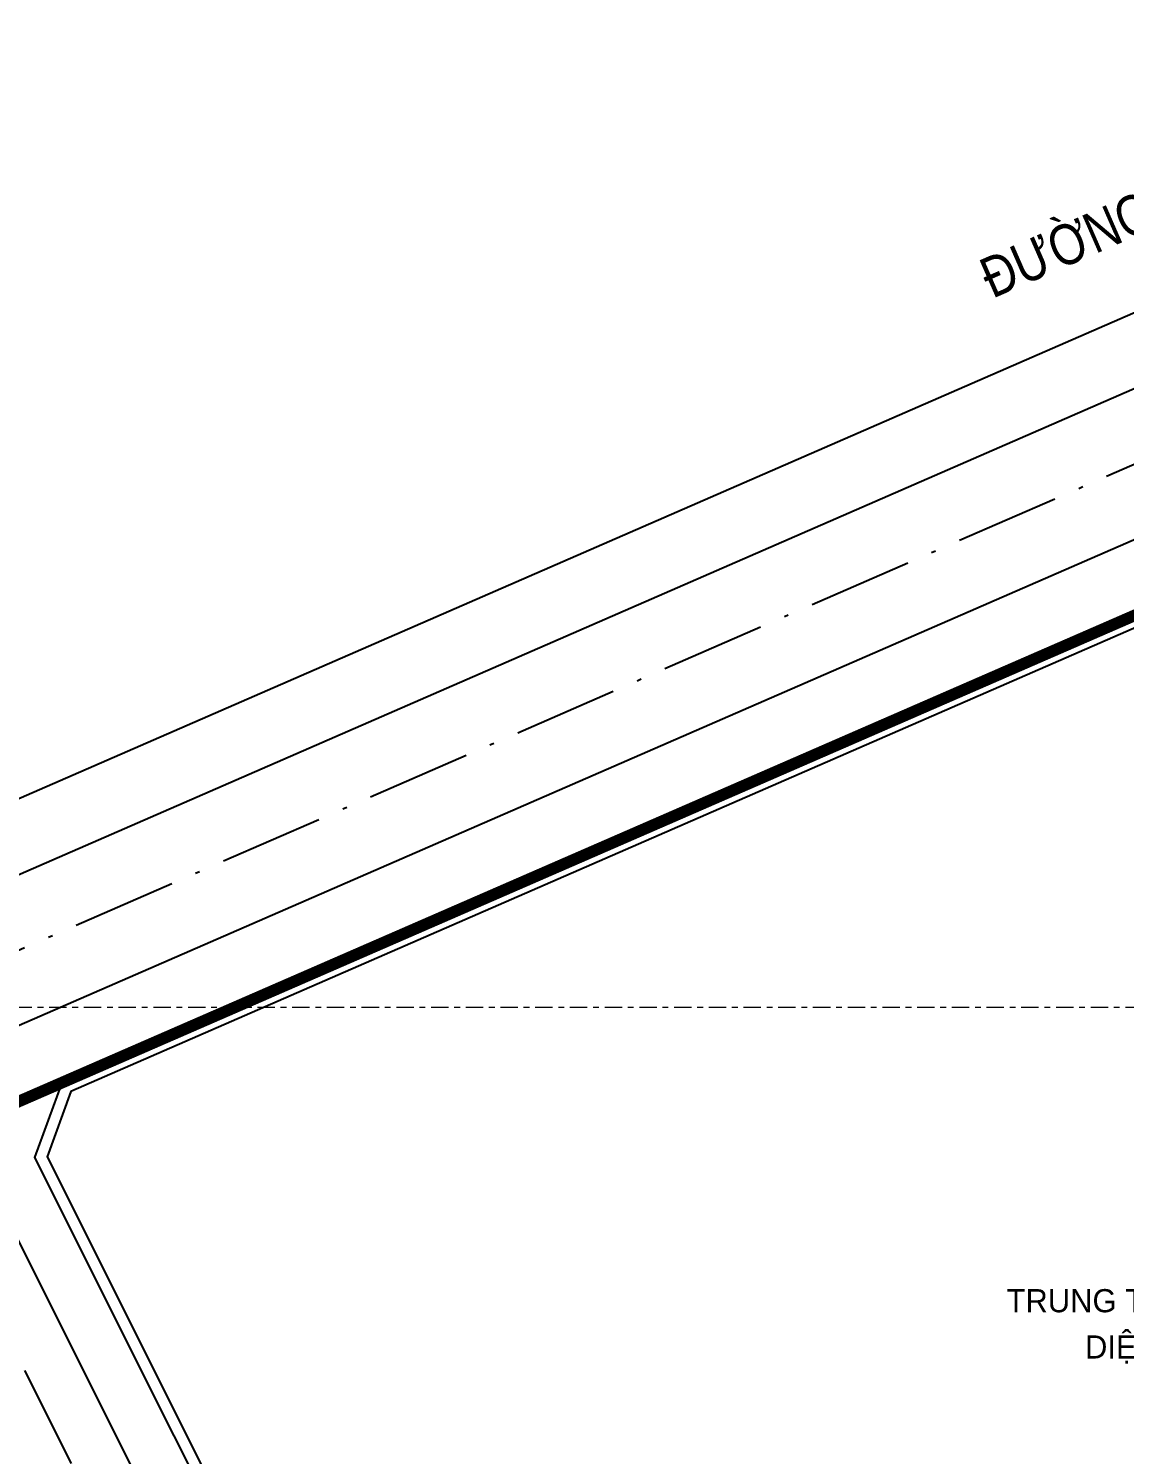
# Model space of a CAD drawing. Header units: millimetres. Extents: x 567980 to 569372, y 2065777 to 2066674.
# Drawn here: x 568836.9 to 568931.6, y 2066502.6 to 2066625.9 of the extents above; entities that cross this region are included whole.
import ezdxf
from ezdxf.enums import TextEntityAlignment as Align

# ---------------------------------------------------------------- set-up
doc = ezdxf.new("R2010")
doc.units = ezdxf.units.MM
for name, pattern in [('ACAD_ISO10W100', [18.5, 12, -3, 0.5, -3]), ('CENTER', [3, 1.5, -0.5, 0.5, -0.5]), ('HIDDEN', [0.75, 0.5, -0.25])]:
    doc.linetypes.add(name, pattern=pattern)
doc.layers.add('boDnv', color=54, linetype='Continuous', lineweight=25)
doc.layers.add('E- RANH GIOI', color=1, linetype='CENTER', lineweight=13)
for name, color, linetype in [('BoThamCo', 94, 'Continuous'), ('ghi_chu', 7, 'Continuous'), ('LogDg', 7, 'Continuous'), ('RANHGIOI', 2, 'HIDDEN'), ('TimDg', 222, 'Continuous'), ('ViaHeS', 32, 'Continuous')]:
    doc.layers.add(name, color=color, linetype=linetype)
doc.styles.add('avantH', font='', dxfattribs={"height": 10})
doc.styles.add('rms', font='romans.shx', dxfattribs={"width": 0.7, "bigfont": 'vns.shx'})
doc.styles.get('avantH').set_extended_font_data('.VnAvantH')
doc.linetypes.add('ADL', pattern='A,0.125,-0.15,["++",rms,S=0.5,R=0,X=0,Y=-0.2245],-1.35,1.125', length=2.75)

# ---------------------------------------------------------------- blocks, each defined once
blk = doc.blocks.new('NEN')
at = {"layer": 'boDnv', "color": 10, "linetype": 'ADL', "ltscale": 0.25}
blk.add_lwpolyline([(348.48, 150.34), (305.78, 227.8), (296.99, 230.43), (285.1, 224.17), (143.11, 162.28), (141.06, 156.62), (188.79, 61.18), (194.58, 59.4), (346.76, 144.32)], close=True, dxfattribs=at)
at = {"layer": 'BoThamCo'}
blk.add_lwpolyline([(349.56, 150.46), (306.46, 228.64), (296.88, 231.51), (284.67, 225.08), (142.32, 163.03), (139.97, 156.56), (188.09, 60.35), (194.69, 58.32), (347.61, 143.64)], close=True, dxfattribs=at)
at = {"layer": 'LogDg'}
blk.add_lwpolyline([(-90.91, 98.47, 0.429754), (-70.96, 89.77, 0.001079), (-63.93, 92.77, 0.001474), (-62.34, 93.45), (-47.53, 99.91, 0.386536), (-43.13, 109.73), (-48.3, 125.57), (-42.6, 127.44), (-38.08, 113.59, 0.442444), (-27.27, 108.74), (111.62, 169.28, 0.414214), (115.75, 179.81), (109.36, 194.48), (114.86, 196.88), (121.25, 182.21, 0.414214), (131.78, 178.07), (252.97, 230.89)], format="xyb", dxfattribs=at)
blk.add_lwpolyline([(309.75, 235.09, 0.408612), (297.68, 238.71), (282.07, 230.49), (138.65, 167.97, 0.429738), (134.69, 157.06), (183.99, 58.49, 0.427514), (195.04, 55.08), (351.71, 142.5, 0.412716), (354.82, 153.35)], format="xyb", close=True, dxfattribs=at)
at = {"layer": 'RANHGIOI', "color": 1, "ltscale": 9, "const_width": 1}
blk.add_lwpolyline([(-499.27, -471.64), (-50.48, -321.02, 0.050684), (130.42, -239.14), (301.32, -139.84), (460, -51.3, 0.006594), (435.29, -5.05), (303.08, 234.77), (284.67, 225.08), (-55.99, 76.59), (-56.84, 76.22, -0.005137), (-90.74, 62.09)], format="xyb", dxfattribs=at)
at = {"layer": 'TimDg', "linetype": 'ACAD_ISO10W100', "ltscale": 0.75}
blk.add_lwpolyline([(-618.46, -41.02), (-507.65, -29.6, 0.021218), (-465.68, -23.47), (-420.46, -14.89, 0.020567), (-380.42, -5.57), (-94.61, 73.47, 0.005041), (-61.57, 87.25, 0.001474), (-59.94, 87.95), (279.47, 235.9), (307.9, 250.87)], format="xyb", dxfattribs=at)
blk.add_lwpolyline([(335.55, -254.6), (124.1, 168.18)], dxfattribs=at)
at = {"layer": 'ViaHeS', "elevation": 0}
blk.add_lwpolyline([(274.27, 246.72), (129.39, 183.57), (122.81, 186.16), (117.61, 198.07), (106.61, 193.28), (111.81, 181.36), (109.22, 174.78), (26.33, 138.65), (-29.87, 114.15), (-36, 116.91), (-39.75, 128.37), (-51.15, 124.64), (-47.05, 112.09), (-50.09, 105.34), (-75.92, 94.08), (-84.51, 97.94)], dxfattribs=at)
at = {"layer": 'ViaHeS'}
blk.add_lwpolyline([(284.67, 225.08), (142.32, 163.03), (139.97, 156.56), (188.09, 60.35), (194.69, 58.32), (347.61, 143.64), (349.56, 150.46), (306.46, 228.64), (296.88, 231.51)], close=True, dxfattribs=at)
at = {"layer": 'ghi_chu', "style": 'avantH', "width": 0.85}
blk.add_text('®\xadêng quy ho¹ch 24m)', height=3.5, rotation=23.5517, dxfattribs=at).set_placement((222.73, 230.8, 0))
at = {"layer": 'ghi_chu', "style": 'avantH'}
for s, p in [('trung t©m thÓ thao khu vùc', (245.6, 143.18)), ('diÖn tÝch 19820.40 m2', (245.6, 139.18))]:
    blk.add_text(s, height=2, dxfattribs=at).set_placement(p, align=Align.CENTER)

msp = doc.modelspace()

# ---------------------------------------------------------------- linework, layer by layer
at = {"layer": 'RANHGIOI', "color": 1, "ltscale": 9, "const_width": 1}
msp.add_lwpolyline([(568198.21, 2065900.06), (568647, 2066050.67, 0.050684), (568827.91, 2066132.56), (568998.8, 2066231.85), (569157.48, 2066320.4, 0.006594), (569132.77, 2066366.65), (569000.56, 2066606.47), (568982.15, 2066596.77), (568641.49, 2066448.28), (568640.64, 2066447.92, -0.005137), (568606.74, 2066433.79)], format="xyb", dxfattribs=at)

# ---------------------------------------------------------------- next in the draw order: block references
at = {"layer": 'boDnv'}
msp.add_blockref('NEN', (568697.48, 2066371.7), dxfattribs=at)

# ---------------------------------------------------------------- next in the draw order: linework, layer by layer
at = {"layer": 'E- RANH GIOI', "elevation": 0}
msp.add_lwpolyline([(568601.71, 2066541.25), (569294.29, 2066541.25), (569294.29, 2065955.46), (568601.71, 2065955.46)], close=True, dxfattribs=at)

doc.saveas('drawing.dxf')
